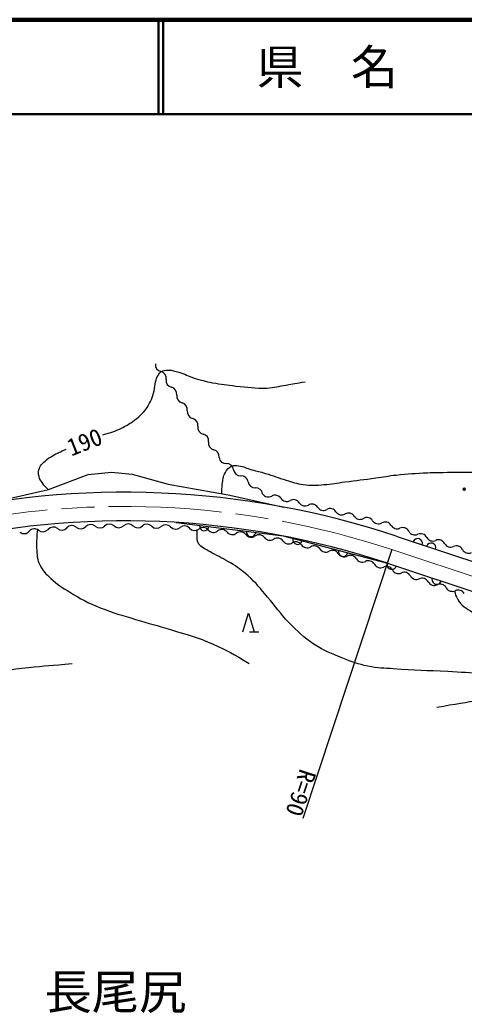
# Model space of a CAD drawing. Units: millimetres on the paper. Extents: x 40 to 680, y 20 to 380.
# Drawn here: x 283.1 to 330.1, y 274.8 to 380 of the extents above; entities that cross this region are included whole.
import ezdxf
from ezdxf.enums import TextEntityAlignment as Align

# ---------------------------------------------------------------- set-up
doc = ezdxf.new("R2010")
doc.units = ezdxf.units.MM
doc.linetypes.add('CHAIN', pattern=[18.5, 12, -1.5, 3.5, -1.5])
for name, color, linetype, lineweight in [('M-BGD', 7, 'Continuous', 25), ('M-BMK', 2, 'CHAIN', 13), ('M-TTL', 2, 'Continuous', 140), ('M-TTL-LINE', 7, 'Continuous', 50)]:
    doc.layers.add(name, color=color, linetype=linetype, lineweight=lineweight)
doc.layers.add('M-TTL-TXT', color=7, linetype='Continuous')
doc.styles.add('ＭＳ ゴシック', font='')
doc.styles.get('ＭＳ ゴシック').set_extended_font_data('MS Gothic')

msp = doc.modelspace()

# ---------------------------------------------------------------- linework, layer by layer
at = {"layer": 'M-BGD'}
for p, q in [((286.109, 330.269), (290.294, 331.838)), ((290.294, 331.838), (292.787, 332.084)), ((292.787, 332.084), (294.972, 331.869)), ((294.972, 331.869), (298.788, 330.823)), ((298.788, 330.823), (305.127, 329.684)), ((280.189, 328.893), (286.109, 330.269)), ((305.127, 329.684), (311.012, 328.398)), ((299.622, 326.772), (310.947, 325.337)), ((310.947, 325.337), (321.993, 322.455)), ((322.942, 325.317), (350.481, 316.188)), ((324.736, 324.722), (327.109, 323.936)), ((322.47, 323.893), (313.03, 295.417)), ((321.993, 322.455), (339.404, 316.69)), ((321.993, 322.455), (349.498, 313.348)), ((306.675, 315.172), (307.275, 317.172)), ((307.275, 317.172), (307.875, 315.172)), ((307.375, 315.172), (308.375, 315.172))]:
    msp.add_line(p, q, dxfattribs=at)
for centre, radius, start, end in [((298.157, 343.46), 0.725, 170.4736, 257.67924), ((297.847, 342.043), 0.725, 350.4736, 77.67924), ((299.277, 341.803), 0.725, 170.4736, 257.67924), ((298.968, 340.386), 0.725, 350.4736, 77.67924), ((300.398, 340.146), 0.725, 170.4736, 257.67924), ((300.088, 338.73), 0.725, 350.4736, 77.67924), ((301.518, 338.49), 0.725, 170.4736, 257.67924), ((301.209, 337.073), 0.725, 350.4736, 77.67924), ((302.639, 336.833), 0.725, 170.4736, 257.67924), ((302.33, 335.417), 0.725, 350.4736, 77.67924), ((303.76, 335.177), 0.725, 170.4736, 257.67924), ((303.45, 333.76), 0.725, 350.4736, 77.67924), ((304.885, 333.724), 0.725, 186.61925, 273.82488), ((304.982, 332.277), 0.725, 6.61925, 93.82488), ((306.422, 332.444), 0.725, 186.61925, 273.82488), ((306.519, 330.997), 0.725, 6.61925, 93.82488), ((307.96, 331.164), 0.725, 186.61925, 273.82488), ((308.056, 329.718), 0.725, 6.61925, 93.82488), ((294.151, 238.465), 91.5, 71.66024, 103.49271), ((309.387, 330.193), 0.725, 212.67875, 299.88439), ((310.109, 328.935), 0.725, 32.67875, 119.88439), ((311.33, 329.718), 0.725, 212.67875, 299.88439), ((312.052, 328.461), 0.725, 32.67875, 119.88439), ((313.273, 329.244), 0.725, 212.67875, 299.88439), ((313.995, 327.987), 0.725, 32.67875, 119.88439), ((315.215, 328.77), 0.725, 212.67875, 299.88439), ((315.938, 327.513), 0.725, 32.67875, 119.88439), ((317.158, 328.295), 0.725, 212.67875, 299.88439), ((317.881, 327.038), 0.725, 32.67875, 119.88439), ((319.101, 327.821), 0.725, 212.67875, 299.88439), ((319.824, 326.564), 0.725, 32.67875, 119.88439), ((294.182, 238.45), 88.489, 71.68186, 103.5084), ((286.6, 325.563), 0.725, 51.67978, 138.88542), ((287.51, 326.692), 0.725, 230.5574, 317.76304), ((288.583, 325.717), 0.725, 50.5574, 137.76304), ((289.517, 326.826), 0.725, 229.29853, 316.50416), ((290.569, 325.828), 0.725, 49.29853, 136.50416), ((291.532, 326.911), 0.725, 227.36364, 314.56928), ((292.55, 325.878), 0.725, 47.36364, 134.56928), ((293.54, 326.937), 0.725, 226.45881, 313.66445), ((294.542, 325.888), 0.725, 46.45881, 133.66445), ((295.551, 326.93), 0.725, 225.34572, 312.55136), ((296.531, 325.861), 0.725, 45.34572, 132.55136), ((297.561, 326.882), 0.725, 224.09937, 311.30501), ((298.518, 325.792), 0.725, 44.09937, 131.30501), ((299.571, 326.789), 0.725, 222.77633, 309.98197), ((300.503, 325.678), 0.725, 42.77633, 129.98197), ((301.583, 326.645), 0.725, 220.86323, 308.06887), ((302.477, 325.503), 0.725, 40.86323, 128.06887), ((302.598, 326.395), 0.5, 172.7769, 352.7769), ((321.044, 327.347), 0.725, 212.67875, 299.88439), ((321.767, 326.09), 0.725, 32.67875, 119.88439), ((323.02, 326.817), 0.725, 207.56662, 294.77226), ((323.627, 325.5), 0.725, 27.56662, 114.77226), ((283.51, 326.308), 0.725, 232.58105, 319.78669), ((284.617, 325.372), 0.725, 52.58105, 139.78669), ((285.507, 326.516), 0.725, 231.67978, 318.88542), ((303.581, 326.443), 0.725, 219.96353, 307.16916), ((304.457, 325.288), 0.725, 39.96353, 127.16916), ((305.578, 326.208), 0.725, 218.83505, 306.04068), ((306.431, 325.036), 0.725, 38.83505, 126.04068), ((307.57, 325.933), 0.725, 217.56853, 304.77417), ((307.559, 325.766), 0.5, 172.7769, 352.7769), ((308.397, 324.741), 0.725, 37.56853, 124.77417), ((309.561, 325.606), 0.725, 215.64464, 302.85027), ((310.348, 324.388), 0.725, 35.64464, 122.85027), ((312.48, 324.937), 0.5, 165.38021, 345.38021), ((324.913, 326.171), 0.725, 207.56662, 294.77226), ((325.211, 324.565), 0.5, 341.66024, 161.66024), ((325.52, 324.854), 0.725, 27.56662, 114.77226), ((326.806, 325.525), 0.725, 207.56662, 294.77226), ((311.533, 325.224), 0.725, 214.74187, 301.94751), ((312.3, 323.993), 0.725, 34.74187, 121.94751), ((313.499, 324.808), 0.725, 213.62374, 300.82938), ((314.243, 323.563), 0.725, 33.62374, 120.82938), ((326.634, 324.093), 0.5, 341.66024, 161.66024), ((327.413, 324.209), 0.725, 27.56662, 114.77226), ((328.699, 324.88), 0.725, 207.56662, 294.77226), ((329.306, 323.563), 0.725, 27.56662, 114.77226), ((315.459, 324.352), 0.725, 212.37046, 299.5761), ((316.174, 323.091), 0.725, 32.37046, 119.5761), ((317.412, 323.847), 0.725, 210.42778, 297.63342), ((317.318, 323.675), 0.5, 165.38021, 345.38021), ((318.084, 322.562), 0.725, 30.42778, 117.63342), ((330.592, 324.234), 0.725, 207.56662, 294.77226), ((319.34, 323.286), 0.725, 209.52129, 296.72693), ((319.992, 321.991), 0.725, 29.52129, 116.72693), ((321.26, 322.696), 0.725, 208.64472, 295.85036), ((321.892, 321.391), 0.725, 28.64472, 115.85036), ((322.468, 322.298), 0.5, 161.67856, 341.67856), ((323.167, 322.08), 0.725, 208.11516, 295.3208), ((323.788, 320.77), 0.725, 28.11516, 115.3208), ((325.067, 321.453), 0.725, 208.11516, 295.3208), ((325.687, 320.142), 0.725, 28.11516, 115.3208), ((327.215, 320.726), 0.5, 161.67856, 341.67856), ((326.966, 320.826), 0.725, 208.11516, 295.3208), ((327.586, 319.515), 0.725, 28.11516, 115.3208), ((328.865, 320.198), 0.725, 208.11516, 295.3208), ((329.485, 318.888), 0.725, 28.11516, 115.3208)]:
    msp.add_arc(centre, radius, start, end, dxfattribs=at)
for points, knots in [([(291.862, 336.065), (292.78, 336.324), (293.097, 336.388), (293.822, 336.753), (294.294, 336.991), (294.561, 337.129), (294.987, 337.442), (295.671, 337.945), (296.068, 338.256), (296.541, 338.961), (296.955, 339.576), (297.089, 339.993), (297.283, 340.709), (297.384, 341.08), (297.351, 341.307), (297.442, 341.68), (297.509, 341.954), (297.562, 342.11), (297.707, 342.351), (297.809, 342.522), (297.863, 342.641), (298.034, 342.743), (298.297, 342.9), (298.496, 342.883), (298.802, 342.899), (299.237, 342.921), (299.476, 342.801), (299.897, 342.687), (300.552, 342.509), (300.872, 342.266), (301.521, 342.069), (302.27, 341.841), (302.695, 341.721), (303.464, 341.574), (304.429, 341.391), (304.977, 341.324), (305.954, 341.221), (307.232, 341.086), (307.953, 340.962), (309.238, 341.009), (310.041, 341.038), (310.477, 341.195), (311.269, 341.327), (312.057, 341.458), (312.307, 341.503), (313.282, 341.68)], [0, 0, 0, 0, 1, 1, 1, 2, 2, 2, 3, 3, 3, 4, 4, 4, 5, 5, 5, 6, 6, 6, 7, 7, 7, 8, 8, 8, 9, 9, 9, 10, 10, 10, 11, 11, 11, 12, 12, 12, 13, 13, 13, 14, 14, 14, 15, 15, 15, 15]), ([(286.065, 330.258), (285.781, 330.532), (285.679, 330.628), (285.487, 330.908), (285.302, 331.178), (285.172, 331.331), (285.098, 331.65), (285.036, 331.919), (284.991, 332.095), (285.081, 332.356), (285.223, 332.773), (285.406, 332.981), (285.734, 333.274), (286.015, 333.526), (286.208, 333.623), (286.529, 333.822), (287.063, 334.154), (287.287, 334.232), (287.977, 334.528)], [0, 0, 0, 0, 1, 1, 1, 2, 2, 2, 3, 3, 3, 4, 4, 4, 5, 5, 5, 6, 6, 6, 6]), ([(304.463, 329.803), (304.455, 330.25), (304.462, 330.399), (304.509, 330.776), (304.573, 331.286), (304.579, 331.604), (304.832, 332.051), (305.021, 332.388), (305.171, 332.609), (305.53, 332.751), (305.787, 332.853), (305.963, 332.816), (306.236, 332.777), (306.802, 332.696), (307.088, 332.512), (307.639, 332.358), (308.199, 332.201), (308.519, 332.138), (309.076, 331.97), (309.94, 331.709), (310.405, 331.502), (311.27, 331.244), (311.968, 331.037), (312.356, 330.889), (313.078, 330.792), (313.927, 330.678), (314.417, 330.714), (315.272, 330.776), (316.141, 330.84), (316.619, 330.955), (317.483, 331.067), (318.762, 331.232), (319.48, 331.316), (320.759, 331.486), (321.604, 331.599), (322.072, 331.712), (322.921, 331.793), (324.211, 331.916), (324.935, 331.98), (326.229, 332.035), (326.676, 332.054), (326.927, 332.061), (327.375, 332.067), (328.812, 332.087), (329.618, 332.138), (331.054, 332.083), (332.517, 332.028), (333.325, 331.846), (334.781, 331.696), (336.143, 331.556), (336.906, 331.49), (338.267, 331.341), (340.247, 331.125), (341.358, 331.018), (343.334, 330.76), (344.684, 330.584), (345.44, 330.476), (346.787, 330.276), (348.919, 329.959), (350.145, 329.939), (352.241, 329.437), (353.521, 329.131), (354.228, 328.909), (355.469, 328.469), (356.951, 327.943), (357.795, 327.666), (359.212, 326.984), (360.565, 326.333), (361.291, 325.9), (362.569, 325.112), (363.935, 324.27), (364.385, 323.936), (365.957, 322.789)], [0, 0, 0, 0, 1, 1, 1, 2, 2, 2, 3, 3, 3, 4, 4, 4, 5, 5, 5, 6, 6, 6, 7, 7, 7, 8, 8, 8, 9, 9, 9, 10, 10, 10, 11, 11, 11, 12, 12, 12, 13, 13, 13, 14, 14, 14, 15, 15, 15, 16, 16, 16, 17, 17, 17, 18, 18, 18, 19, 19, 19, 20, 20, 20, 21, 21, 21, 22, 22, 22, 23, 23, 23, 24, 24, 24, 24]), ([(284.924, 326.029), (284.881, 325.616), (284.873, 325.499), (284.855, 325.159), (284.826, 324.609), (284.785, 324.295), (284.855, 323.748), (284.929, 323.17), (284.903, 322.808), (285.167, 322.288), (285.501, 321.632), (285.811, 321.32), (286.358, 320.828), (287.06, 320.197), (287.507, 319.897), (288.315, 319.41), (289.541, 318.67), (290.25, 318.277), (291.576, 317.737), (293.006, 317.154), (293.859, 316.962), (295.333, 316.503), (296.771, 316.055), (297.599, 315.881), (299.034, 315.425), (300.808, 314.861), (301.843, 314.639), (303.543, 313.88), (305.084, 313.192), (305.635, 312.869), (307.343, 311.824)], [0, 0, 0, 0, 1, 1, 1, 2, 2, 2, 3, 3, 3, 4, 4, 4, 5, 5, 5, 6, 6, 6, 7, 7, 7, 8, 8, 8, 9, 9, 9, 10, 10, 10, 10]), ([(356.614, 294.944), (356.434, 295.702), (356.387, 295.897), (356.251, 296.51), (356.122, 297.085), (356.065, 297.411), (355.934, 297.985), (355.782, 298.644), (355.661, 299.005), (355.521, 299.666), (355.391, 300.282), (355.37, 300.637), (355.236, 301.252), (355.113, 301.814), (355.079, 302.143), (354.871, 302.679), (354.673, 303.188), (354.506, 303.451), (354.221, 303.917), (353.935, 304.381), (353.785, 304.66), (353.396, 305.043), (352.813, 305.616), (352.412, 305.86), (351.731, 306.311), (350.675, 307.01), (350.067, 307.388), (348.923, 307.929), (348.054, 308.34), (347.52, 308.468), (346.592, 308.722), (345.524, 309.014), (344.906, 309.096), (343.816, 309.293), (342.52, 309.528), (341.786, 309.62), (340.486, 309.832), (338.794, 310.109), (337.859, 310.354), (336.156, 310.546), (334.596, 310.722), (333.711, 310.682), (332.143, 310.768), (330.675, 310.849), (329.853, 310.897), (328.385, 310.974), (326.149, 311.092), (324.891, 311.08), (322.659, 311.26), (321.591, 311.346), (320.977, 311.311), (319.931, 311.545), (318.864, 311.784), (318.282, 311.997), (317.267, 312.402), (316.052, 312.886), (315.352, 313.151), (314.253, 313.861), (313.087, 314.614), (312.534, 315.19), (311.557, 316.176), (310.591, 317.151), (310.21, 317.842), (309.305, 318.873), (308.518, 319.769), (308.137, 320.335), (307.243, 321.125), (306.565, 321.724), (306.141, 322.013), (305.372, 322.489), (304.626, 322.949), (304.16, 323.122), (303.405, 323.567), (302.872, 323.881), (302.482, 323.959), (302.073, 324.424), (301.788, 324.746), (301.874, 325.073), (301.851, 325.502), (301.841, 325.685), (301.836, 325.756), (301.848, 325.97)], [0, 0, 0, 0, 1, 1, 1, 2, 2, 2, 3, 3, 3, 4, 4, 4, 5, 5, 5, 6, 6, 6, 7, 7, 7, 8, 8, 8, 9, 9, 9, 10, 10, 10, 11, 11, 11, 12, 12, 12, 13, 13, 13, 14, 14, 14, 15, 15, 15, 16, 16, 16, 17, 17, 17, 18, 18, 18, 19, 19, 19, 20, 20, 20, 21, 21, 21, 22, 22, 22, 23, 23, 23, 24, 24, 24, 25, 25, 25, 26, 26, 26, 27, 27, 27, 27]), ([(329.095, 319.511), (329.178, 319.14), (329.256, 318.987), (329.418, 318.678), (329.814, 317.924), (330.343, 317.702), (331.061, 317.243), (332.019, 316.631), (332.609, 316.375), (333.638, 315.894), (334.886, 315.31), (335.602, 315.018), (336.889, 314.528), (338.069, 314.078), (338.758, 313.905), (339.951, 313.49), (341.123, 313.082), (341.77, 312.827), (342.943, 312.418), (344.034, 312.037), (344.657, 311.859), (345.744, 311.466), (346.935, 311.037), (347.631, 310.858), (348.771, 310.308), (350.022, 309.703), (350.668, 309.237), (351.759, 308.376), (353.753, 306.8), (355.209, 306.147), (356.583, 304.008), (357.174, 303.088), (357.515, 302.289), (357.671, 301.428), (358.065, 299.267), (357.465, 296.271), (357.373, 295.811)], [0, 0, 0, 0, 1, 1, 1, 2, 2, 2, 3, 3, 3, 4, 4, 4, 5, 5, 5, 6, 6, 6, 7, 7, 7, 8, 8, 8, 9, 9, 9, 10, 10, 10, 11, 11, 11, 12, 12, 12, 12]), ([(288.615, 311.783), (286.369, 311.608), (285.781, 311.561), (283.969, 311.379), (282.016, 311.183), (280.938, 310.861), (278.976, 310.801), (277.803, 310.766), (277.121, 310.693), (275.975, 310.946), (274.791, 311.207), (274.182, 311.553), (273.06, 312.014), (271.852, 312.51), (271.235, 312.923), (270.03, 313.428), (268.477, 314.078), (267.588, 314.4), (265.99, 314.928), (264.556, 315.402), (263.74, 315.636), (262.267, 315.967), (260.543, 316.354), (259.555, 316.504), (257.794, 316.631), (256.759, 316.706), (256.175, 316.583), (255.139, 316.631), (254.322, 316.669), (253.85, 316.675), (253.061, 316.891), (252.519, 317.039), (252.213, 317.176), (251.762, 317.511), (251.358, 317.812), (251.211, 317.988), (250.865, 318.436)], [0, 0, 0, 0, 1, 1, 1, 2, 2, 2, 3, 3, 3, 4, 4, 4, 5, 5, 5, 6, 6, 6, 7, 7, 7, 8, 8, 8, 9, 9, 9, 10, 10, 10, 11, 11, 11, 12, 12, 12, 12]), ([(355.655, 294.017), (355.322, 295.624), (355.237, 296.038), (354.947, 297.329), (354.691, 298.466), (354.604, 299.119), (354.268, 300.235), (353.904, 301.441), (353.931, 302.277), (353.135, 303.254), (352.281, 304.303), (351.415, 304.488), (350.23, 305.141), (349.061, 305.785), (348.357, 306.074), (347.084, 306.474), (344.891, 307.162), (343.593, 307.312), (341.323, 307.669), (339.133, 308.014), (337.879, 308.063), (335.662, 308.084), (332.356, 308.117), (331.1, 307.819), (327.247, 307.179)], [0, 0, 0, 0, 1, 1, 1, 2, 2, 2, 3, 3, 3, 4, 4, 4, 5, 5, 5, 6, 6, 6, 7, 7, 7, 8, 8, 8, 8])]:
    msp.add_open_spline(points, degree=3, knots=knots, dxfattribs=at)
at = {"layer": 'M-BMK'}
msp.add_line((322.47, 323.893), (349.997, 314.768), dxfattribs=at)
msp.add_arc((294.151, 238.465), 90, 71.66024, 103.49141, dxfattribs=at)
at = {"layer": 'M-TTL'}
msp.add_line((680, 380), (40, 380), dxfattribs=at)
at = {"layer": 'M-TTL-LINE'}
for p, q in [((297.75, 380), (297.75, 370)), ((298.25, 380), (298.25, 370)), ((40, 370), (680, 370))]:
    msp.add_line(p, q, dxfattribs=at)

# ---------------------------------------------------------------- texts
at = {"layer": 'M-BGD', "style": 'ＭＳ ゴシック'}
msp.add_text('190', height=1.833, rotation=21.577, dxfattribs=at).set_placement((289.919, 335.296), align=Align.MIDDLE_CENTER)
msp.add_text('・187.9', height=1.32, dxfattribs=at).set_placement((329.23, 330.271), align=Align.MIDDLE_LEFT)
msp.add_text('R=90', height=1.833, rotation=251.66, dxfattribs=at).set_placement((312.231, 300.95), align=Align.BOTTOM_LEFT)
msp.add_text('長尾尻', height=3.666, dxfattribs=at).set_placement((293.195, 277.05), align=Align.MIDDLE_CENTER)
at = {"layer": 'M-TTL-TXT', "style": 'ＭＳ ゴシック'}
msp.add_text('県\u3000名', height=3.666, dxfattribs=at).set_placement((315.625, 375), align=Align.MIDDLE_CENTER)

doc.saveas('drawing.dxf')
